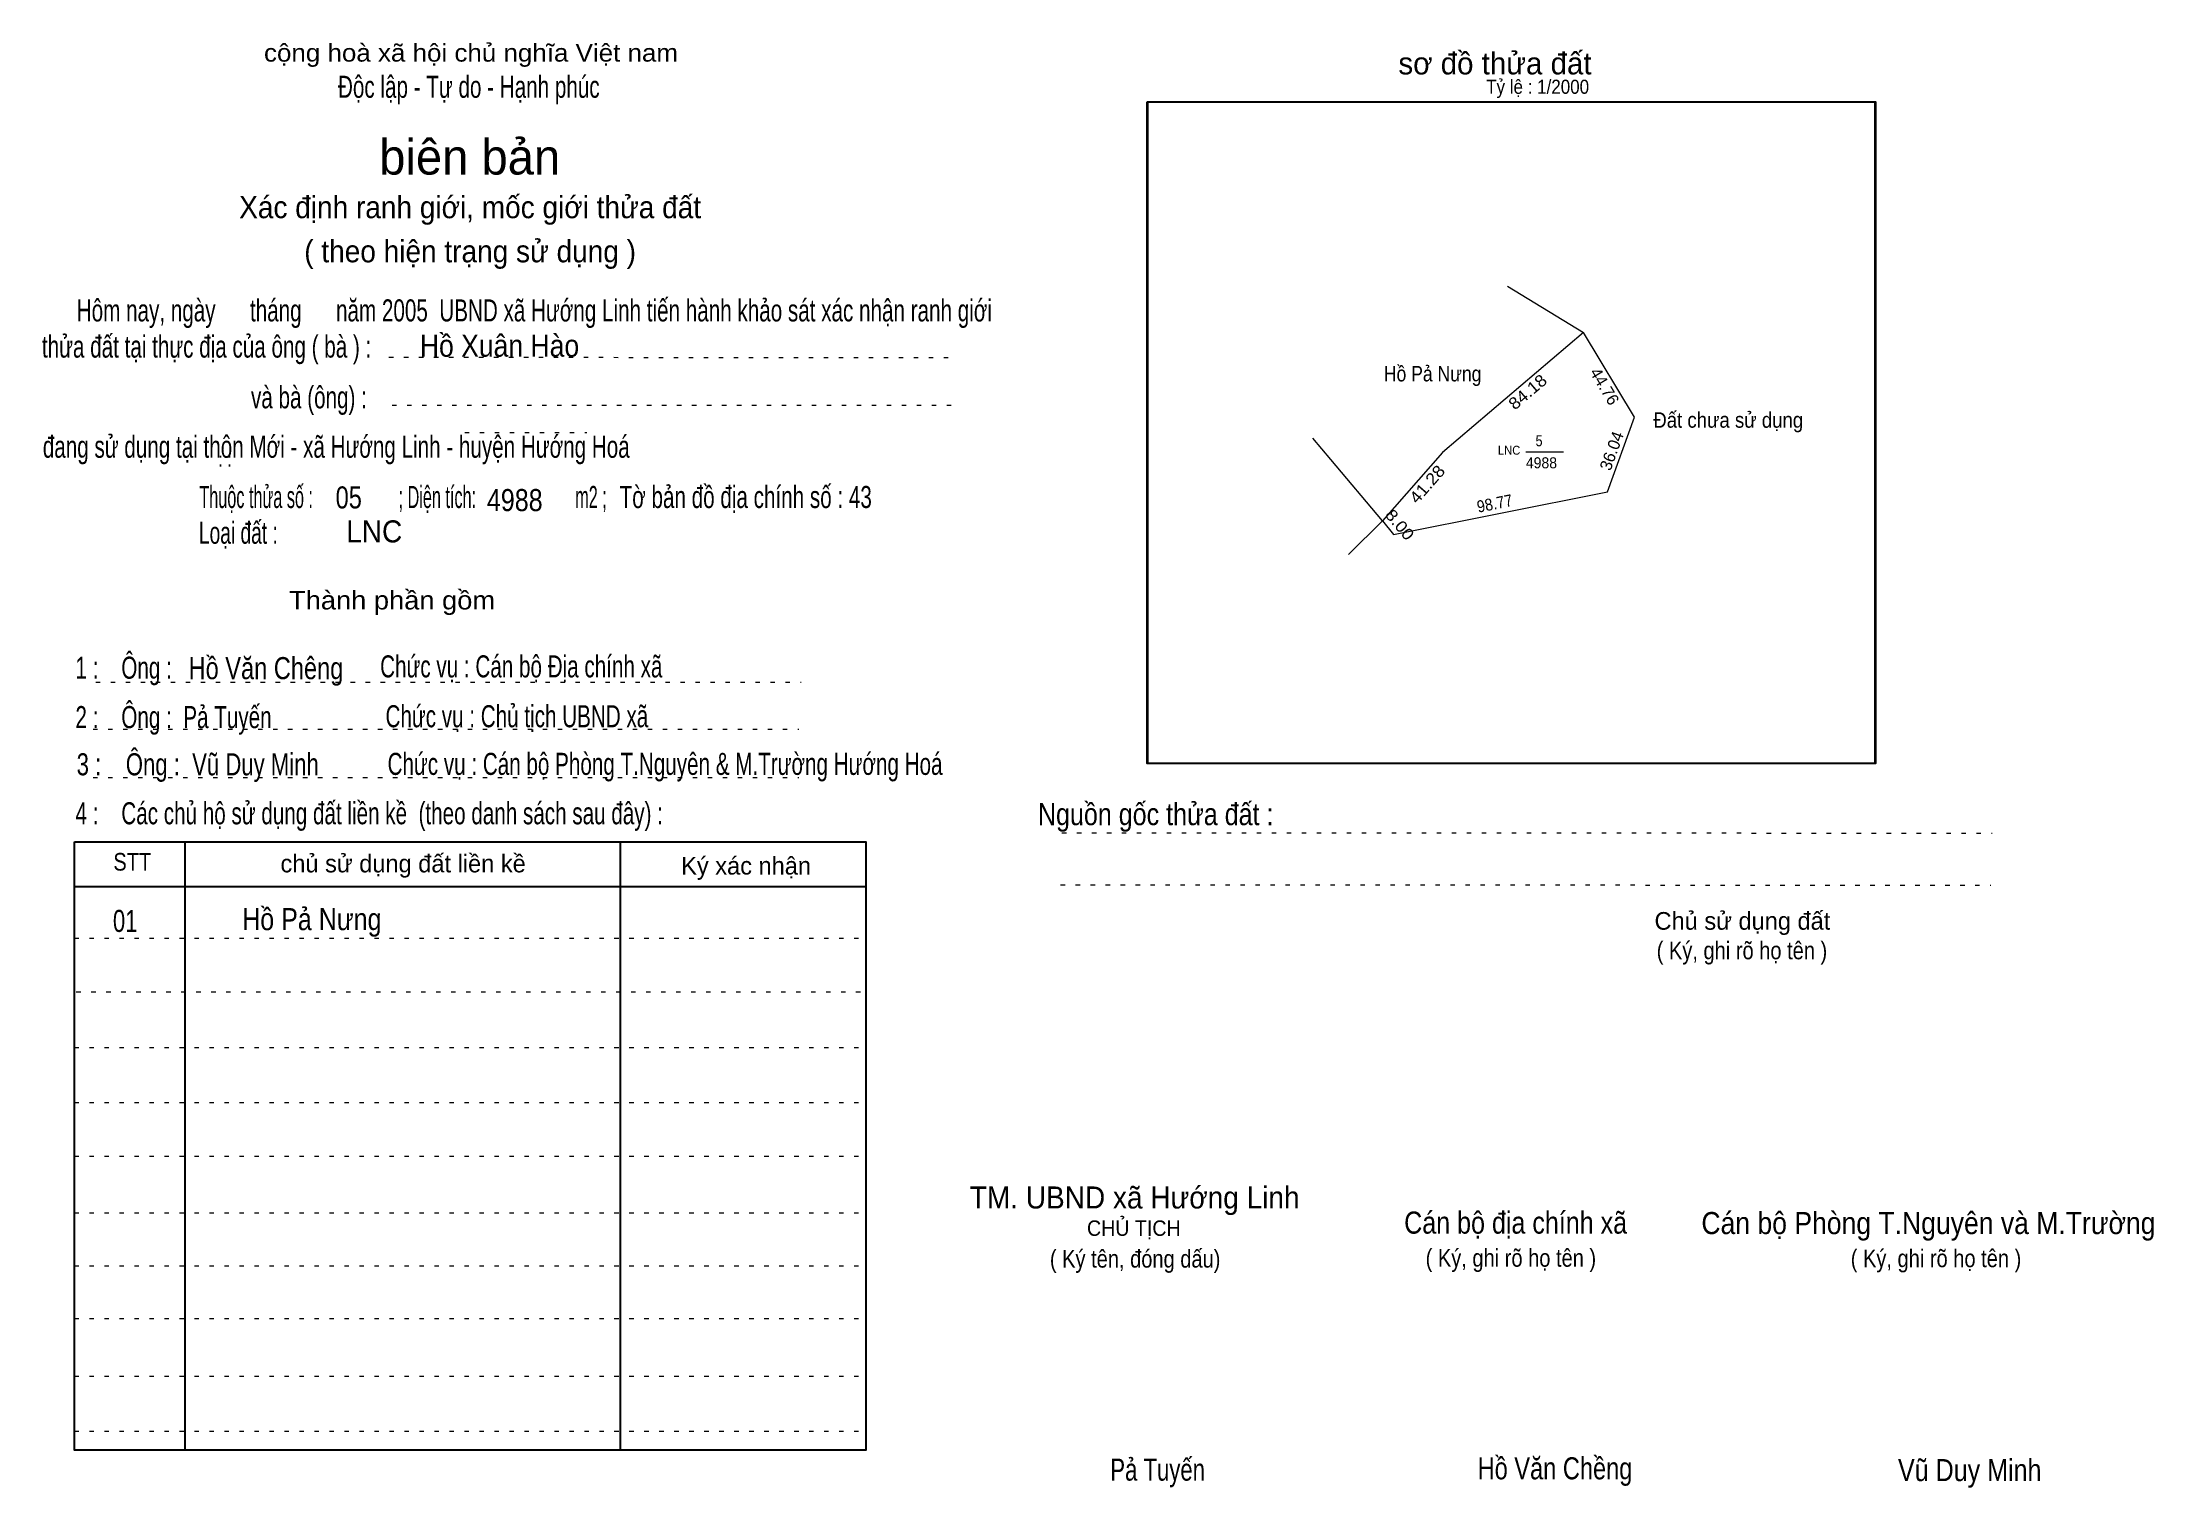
# Model space of a CAD drawing. Header units: centimetres. Extents: x -1.5 to 46.4, y -3.9 to 28.9.
import ezdxf
from ezdxf.enums import TextEntityAlignment as Align

# ---------------------------------------------------------------- set-up
doc = ezdxf.new("R2010")
doc.units = ezdxf.units.CM
doc.header["$LTSCALE"] = 0.2
doc.linetypes.add('DOTTED', pattern=[1.5, 0.3, -1.2])
for name, color, linetype in [('1', 7, 'Continuous'), ('16', 7, 'Continuous'), ('34', 7, 'Continuous'), ('51', 7, 'Continuous')]:
    doc.layers.add(name, color=color, linetype=linetype)
for name, color, linetype, lineweight in [('15', 7, 'Continuous', 13), ('2', 7, 'Continuous', 25), ('22', 7, 'Continuous', 13), ('5', 7, 'DOTTED', 13)]:
    doc.layers.add(name, color=color, linetype=linetype, lineweight=lineweight)

msp = doc.modelspace()

# ---------------------------------------------------------------- linework, layer by layer
at = {"layer": '15'}
msp.add_line((32.15, 19.58), (33, 19.58), dxfattribs=at)
at = {"layer": '2'}
msp.add_lwpolyline([(23.56, 27.52), (40.06, 27.52), (40.06, 12.52), (23.56, 12.52)], close=True, dxfattribs=at)
at = {"layer": '22'}
msp.add_line((31.73, 23.34), (33.46, 22.29), dxfattribs=at)
for points in [[(33.46, 22.29), (30.26, 19.57), (28.9, 18.02), (28.13, 17.26)], [(28.9, 18.02), (29.15, 17.71), (34, 18.68), (34.61, 20.37), (33.46, 22.29)], [(28.9, 18.02), (27.73, 19.41), (27.32, 19.89)]]:
    msp.add_lwpolyline(points, dxfattribs=at)
msp.add_lwpolyline([(33.46, 22.29), (30.26, 19.57), (28.9, 18.02), (29.15, 17.71), (34, 18.68), (34.61, 20.37)], close=True, dxfattribs=at)
at = {"layer": '5'}
for p, q in [((6.37, 21.73), (19.21, 21.72)), ((6.44, 20.64), (19.25, 20.64)), ((8.09, 20.02), (10.86, 20.02)), ((-0.28, 14.36), (15.72, 14.36)), ((-0.34, 13.3), (15.66, 13.3)), ((-0.34, 12.2), (15.66, 12.2)), ((21.63, 10.95), (42.72, 10.94)), ((21.6, 9.77), (42.69, 9.76)), ((-0.76, 8.56), (17.18, 8.56)), ((-0.72, 7.34), (17.22, 7.34)), ((-0.76, 6.08), (17.18, 6.08)), ((-0.76, 4.83), (17.18, 4.83)), ((-0.76, 3.62), (17.18, 3.62)), ((-0.76, 2.33), (17.18, 2.33)), ((-0.76, 1.13), (17.18, 1.13)), ((-0.76, -0.06), (17.18, -0.06)), ((-0.76, -1.37), (17.18, -1.37)), ((-0.76, -2.62), (17.18, -2.62))]:
    msp.add_line(p, q, dxfattribs=at)
at = {"layer": '5', "linetype": 'Continuous', "lineweight": 25}
for p, q in [((1.74, 10.74), (1.74, -3.05)), ((11.61, 10.74), (11.61, -3.05)), ((-0.76, 9.73), (17.18, 9.73))]:
    msp.add_line(p, q, dxfattribs=at)
for points in [[(23.58, 27.52), (40.08, 27.52), (40.08, 12.52), (23.58, 12.52)], [(-0.76, 10.74), (17.18, 10.74), (17.18, -3.05), (-0.76, -3.05)]]:
    msp.add_lwpolyline(points, close=True, dxfattribs=at)

# ---------------------------------------------------------------- texts
at = {"layer": '1'}
for s, height, width, p in [('Đất chưa sử dụng', 0.35, 0.9, (35.04, 20.13)), ('01', 0.5, 0.75, (0.11, 8.7))]:
    msp.add_text(s, height=height, dxfattribs=dict(at, width=width)).set_placement(p)
at = {"layer": '15'}
for s, width, p in [('5', 0.85, (32.37, 19.71)), ('4988', 0.95, (32.15, 19.21))]:
    msp.add_text(s, height=0.25, dxfattribs=dict(at, width=width)).set_placement(p)
at = {"layer": '16'}
for s, height, width, p in [('Hồ Xuân Hào', 0.5, 0.9, (7.07, 21.74)), ('Hồ Pả Nưng', 0.35, 0.85, (28.93, 21.18)), ('Hồ Pả Nưng', 0.5, 0.85, (3.04, 8.74))]:
    msp.add_text(s, height=height, dxfattribs=dict(at, width=width)).set_placement(p)
at = {"layer": '22', "width": 0.95}
msp.add_text('LNC', height=0.2, dxfattribs=at).set_placement((31.77, 19.52), align=Align.CENTER)
at = {"layer": '34'}
for s, height, width, p in [(': : ', 0.32, 0.85, (2.5, 19.25)), ('05', 0.5, 0.8, (5.16, 18.3)), ('4988', 0.5, 0.85, (8.59, 18.24)), ('LNC', 0.5, 0.95, (5.4, 17.53))]:
    msp.add_text(s, height=height, dxfattribs=dict(at, width=width)).set_placement(p)
at = {"layer": '5'}
for s, height, width, p in [('cộng hoà xã hội chủ nghĩa Việt nam', 0.4, 1.1, (8.23, 28.43)), ('Độc lập - Tự do - Hạnh phúc', 0.5, 0.7, (8.18, 27.61)), ('Xác định ranh giới, mốc giới thửa đất', 0.5, 0.95, (8.21, 24.88)), ('( theo hiện trạng sử dụng )', 0.5, 0.95, (8.21, 23.88)), ('Thành phần gồm', 0.42, 1.1, (6.44, 16.01)), ('Hồ Văn Chêng', 0.5, 0.8, (3.58, 14.43)), ('Chức vụ : Cán bộ Địa chính xã', 0.5, 0.7, (9.37, 14.47)), ('Chức vụ : Chủ tịch UBND xã', 0.5, 0.7, (9.27, 13.34)), ('Chức vụ : Cán bộ Phòng T.Nguyên & M.Trường Hướng Hoá', 0.5, 0.7, (12.63, 12.26)), ('    Nguồn gốc thửa đất :', 0.5, 0.85, (23.44, 11.12)), ('( Ký, ghi rõ họ tên )', 0.4, 0.85, (37.05, 8.08)), ('CHỦ TỊCH', 0.35, 0.95, (23.26, 1.81)), ('( Ký tên, đóng dấu)', 0.4, 0.85, (23.29, 1.09)), ('( Ký, ghi rõ họ tên )', 0.4, 0.85, (31.81, 1.11)), ('( Ký, ghi rõ họ tên )', 0.4, 0.85, (41.45, 1.1)), ('Pả Tuyến', 0.5, 0.75, (23.8, -3.74)), ('Hồ Văn Chềng', 0.5, 0.8, (32.81, -3.71)), ('Vũ Duy Minh', 0.5, 0.85, (42.215, -3.75))]:
    msp.add_text(s, height=height, dxfattribs=dict(at, width=width)).set_placement(p, align=Align.CENTER)
msp.add_text('sơ đồ thửa đất', height=0.5, dxfattribs=at).set_placement((29.26, 28.14))
for s, height, p in [('biên bản', 0.8, (8.2, 25.87)), ('      chủ sử dụng đất liền kề', 0.4, (6.245, 10.05)), ('   Ký xác nhận', 0.4, (14.245, 10)), ('Chủ sử dụng đất', 0.4, (37.06, 8.75))]:
    msp.add_text(s, height=height, dxfattribs=at).set_placement(p, align=Align.CENTER)
for s, height, width, p in [('   Hôm nay, ngày      tháng      năm 2005  UBND xã Hướng Linh tiến hành khảo sát xác nhận ranh giới ', 0.5, 0.7, (-1.1, 22.54)), ('thửa đất tại thực địa của ông ( bà ) :                                       ', 0.5, 0.7, (-1.5, 21.72)), ('                                     và bà (ông) :', 0.5, 0.7, (-1.57, 20.57)), (' đang sử dụng tại thôn Mới - xã Hướng Linh - huyện Hướng Hoá', 0.5, 0.7, (-1.61, 19.45)), ('Thuộc thửa số :                   ; Diện tích:                      m2 ;                                            ', 0.5, 0.55, (2.07, 18.31)), ('Tờ bản đồ địa chính số : 43', 0.5, 0.7, (11.6, 18.31)), ('Loại đất :  ', 0.5, 0.65, (2.06, 17.5)), ('    1 :    Ông :                                                        ', 0.5, 0.7, (-1.26, 14.44)), ('    2 :    Ông :  Pả Tuyến', 0.5, 0.7, (-1.26, 13.32)), ('    3 :    Ông :  Vũ Duy Minh', 0.5, 0.75, (-1.27, 12.25)), ('    4 :    Các chủ hộ sử dụng đất liền kề  (theo danh sách sau đây) :', 0.5, 0.7, (-1.26, 11.14)), ('STT', 0.4, 0.85, (0.12, 10.09)), ('TM. UBND xã Hướng Linh', 0.5, 0.95, (19.54, 2.43)), ('Cán bộ địa chính xã  ', 0.5, 0.85, (29.39, 1.86)), ('Cán bộ Phòng T.Nguyên và M.Trường', 0.5, 0.9, (36.13, 1.85))]:
    msp.add_text(s, height=height, dxfattribs=dict(at, width=width)).set_placement(p)
at = {"layer": '51', "width": 0.9}
msp.add_text('Tỷ lệ : 1/2000', height=0.32, dxfattribs=at).set_placement((31.25, 27.7))
at = {"layer": '51'}
for s, height, rotation, width, p in [('84.18', 0.27, 40.331, 1.1, (32.2776, 20.8391)), ('41.28', 0.27, 48.84, 1.1, (30.0132, 18.7611)), ('8.00', 0.2599, 309.98, 1.15, (29.1912, 17.8485)), ('98.77', 0.2699, 11.297, 0.9, (31.4686, 18.2816))]:
    msp.add_text(s, height=height, rotation=rotation, dxfattribs=dict(at, width=width)).set_placement(p, align=Align.CENTER)
for s, rotation, p in [('44.76', 300.799, (33.819, 20.9991)), ('36.04', 70.112, (34.2216, 19.5591))]:
    msp.add_text(s, height=0.2699, rotation=rotation, dxfattribs=at).set_placement(p, align=Align.CENTER)

doc.saveas('drawing.dxf')
